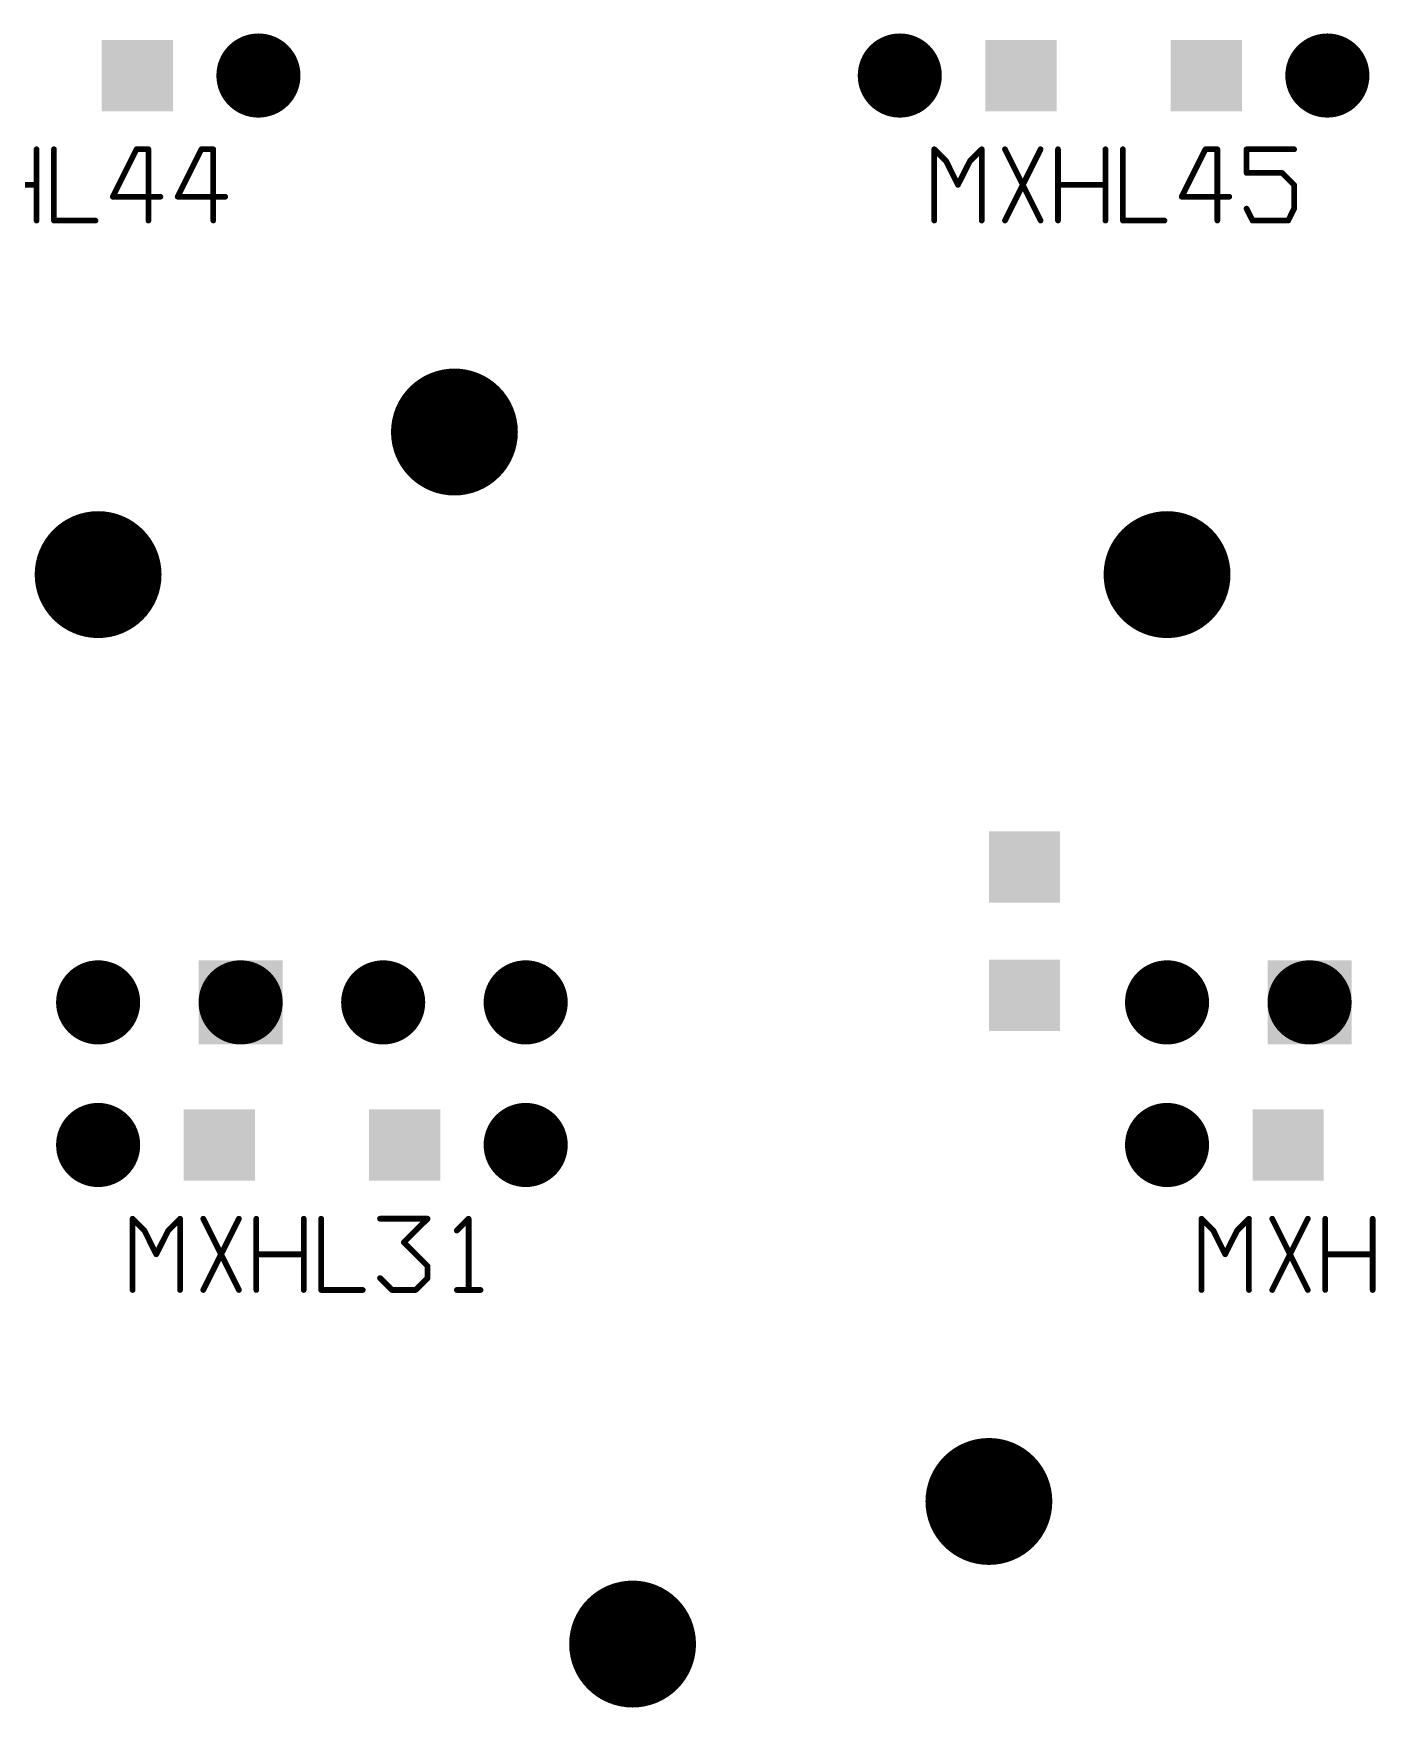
# Model space of a CAD drawing. Header units: millimetres. Extents: x 451 to 799, y 260 to 388.
# Drawn here: x 584.23 to 608.14, y 291.43 to 321.25 of the extents above; entities that cross this region are included whole.
import ezdxf

# ---------------------------------------------------------------- set-up
doc = ezdxf.new("R2010")
doc.units = ezdxf.units.MM
for name, color, linetype in [('3_A_', 4, 'Continuous'), ('4_A_', 54, 'Continuous'), ('5_A_', 7, 'Continuous')]:
    doc.layers.add(name, color=color, linetype=linetype)

# ---------------------------------------------------------------- blocks, each defined once
blk = doc.blocks.new('D24ROUND1_4986X1_4986')
blk.add_lwpolyline([(0.37465, 0, 0.7493, 0.7493, 1), (-0.37465, 0, 0.7493, 0.7493, 1), (0.37465, 0, 0.7493, 0.7493, 0)], format="xyseb")
blk = doc.blocks.new('D25ROUND2_2606X2_2606')
blk.add_lwpolyline([(0.56515, 0, 1.1303, 1.1303, 1), (-0.56515, 0, 1.1303, 1.1303, 1), (0.56515, 0, 1.1303, 1.1303, 0)], format="xyseb")
blk = doc.blocks.new('D16SQUARE1_27X1_27')
blk.add_solid([(-0.635, -0.635), (0.635, -0.635), (-0.635, 0.635), (0.635, 0.635)])
blk = doc.blocks.new('D41SQUARE1_4986X1_4986')
blk.add_solid([(-0.7493, -0.7493), (0.7493, -0.7493), (-0.7493, 0.7493), (0.7493, 0.7493)])

msp = doc.modelspace()

# ---------------------------------------------------------------- linework, layer by layer
at = {"layer": '5_A_'}
for points in [[(584.28, 317.922, 0.102, 0.102, 0), (584.28, 319.192, 0.102, 0.102, 0)], [(584.59, 317.922, 0.102, 0.102, 0), (584.59, 319.192, 0.102, 0.102, 0)], [(585.639, 318.346, 0.102, 0.102, 0), (586.063, 319.192, 0.102, 0.102, 0)], [(586.063, 319.192, 0.102, 0.102, 0), (586.274, 319.192, 0.102, 0.102, 0)], [(586.274, 319.192, 0.102, 0.102, 0), (586.274, 317.922, 0.102, 0.102, 0)], [(586.795, 318.346, 0.102, 0.102, 0), (587.219, 319.192, 0.102, 0.102, 0)], [(587.219, 319.192, 0.102, 0.102, 0), (587.43, 319.192, 0.102, 0.102, 0)], [(587.43, 319.192, 0.102, 0.102, 0), (587.43, 317.922, 0.102, 0.102, 0)], [(600.491, 318.981, 0.102, 0.102, 0), (600.28, 319.192, 0.102, 0.102, 0)], [(600.28, 319.192, 0.102, 0.102, 0), (600.28, 317.922, 0.102, 0.102, 0)], [(601.126, 319.192, 0.102, 0.102, 0), (600.915, 318.981, 0.102, 0.102, 0)], [(601.126, 317.922, 0.102, 0.102, 0), (601.126, 319.192, 0.102, 0.102, 0)], [(602.175, 317.922, 0.102, 0.102, 0), (601.54, 319.192, 0.102, 0.102, 0)], [(602.175, 319.192, 0.102, 0.102, 0), (601.54, 317.922, 0.102, 0.102, 0)], [(602.485, 317.922, 0.102, 0.102, 0), (602.485, 319.192, 0.102, 0.102, 0)], [(603.33, 317.922, 0.102, 0.102, 0), (603.33, 319.192, 0.102, 0.102, 0)], [(603.64, 317.922, 0.102, 0.102, 0), (603.64, 319.192, 0.102, 0.102, 0)], [(604.689, 318.346, 0.102, 0.102, 0), (605.113, 319.192, 0.102, 0.102, 0)], [(605.113, 319.192, 0.102, 0.102, 0), (605.324, 319.192, 0.102, 0.102, 0)], [(605.324, 319.192, 0.102, 0.102, 0), (605.324, 317.922, 0.102, 0.102, 0)], [(605.845, 318.77, 0.102, 0.102, 0), (605.845, 319.192, 0.102, 0.102, 0)], [(605.845, 319.192, 0.102, 0.102, 0), (606.693, 319.192, 0.102, 0.102, 0)], [(600.701, 318.557, 0.102, 0.102, 0), (600.491, 318.981, 0.102, 0.102, 0)], [(600.915, 318.981, 0.102, 0.102, 0), (600.701, 318.557, 0.102, 0.102, 0)], [(606.48, 318.77, 0.102, 0.102, 0), (605.845, 318.77, 0.102, 0.102, 0)], [(606.693, 318.557, 0.102, 0.102, 0), (606.48, 318.77, 0.102, 0.102, 0)], [(584.28, 318.557, 0.102, 0.102, 0), (583.435, 318.557, 0.102, 0.102, 0)], [(603.33, 318.557, 0.102, 0.102, 0), (602.485, 318.557, 0.102, 0.102, 0)], [(606.693, 318.135, 0.102, 0.102, 0), (606.693, 318.557, 0.102, 0.102, 0)], [(586.488, 318.346, 0.102, 0.102, 0), (585.639, 318.346, 0.102, 0.102, 0)], [(587.643, 318.346, 0.102, 0.102, 0), (586.795, 318.346, 0.102, 0.102, 0)], [(605.538, 318.346, 0.102, 0.102, 0), (604.689, 318.346, 0.102, 0.102, 0)], [(605.845, 318.135, 0.102, 0.102, 0), (605.952, 317.922, 0.102, 0.102, 0)], [(606.587, 317.922, 0.102, 0.102, 0), (606.693, 318.135, 0.102, 0.102, 0)], [(585.332, 317.922, 0.102, 0.102, 0), (584.59, 317.922, 0.102, 0.102, 0)], [(604.382, 317.922, 0.102, 0.102, 0), (603.64, 317.922, 0.102, 0.102, 0)], [(605.952, 317.922, 0.102, 0.102, 0), (606.587, 317.922, 0.102, 0.102, 0)], [(586.203, 299.931, 0.102, 0.102, 0), (585.992, 300.142, 0.102, 0.102, 0)], [(585.992, 300.142, 0.102, 0.102, 0), (585.992, 298.872, 0.102, 0.102, 0)], [(586.838, 300.142, 0.102, 0.102, 0), (586.627, 299.931, 0.102, 0.102, 0)], [(586.838, 298.872, 0.102, 0.102, 0), (586.838, 300.142, 0.102, 0.102, 0)], [(587.887, 298.872, 0.102, 0.102, 0), (587.252, 300.142, 0.102, 0.102, 0)], [(587.887, 300.142, 0.102, 0.102, 0), (587.252, 298.872, 0.102, 0.102, 0)], [(588.197, 298.872, 0.102, 0.102, 0), (588.197, 300.142, 0.102, 0.102, 0)], [(589.043, 298.872, 0.102, 0.102, 0), (589.043, 300.142, 0.102, 0.102, 0)], [(589.353, 298.872, 0.102, 0.102, 0), (589.353, 300.142, 0.102, 0.102, 0)], [(591.25, 300.142, 0.102, 0.102, 0), (590.402, 300.142, 0.102, 0.102, 0)], [(590.826, 299.72, 0.102, 0.102, 0), (591.25, 300.142, 0.102, 0.102, 0)], [(591.982, 300.142, 0.102, 0.102, 0), (591.771, 299.931, 0.102, 0.102, 0)], [(591.982, 298.872, 0.102, 0.102, 0), (591.982, 300.142, 0.102, 0.102, 0)], [(605.253, 299.931, 0.102, 0.102, 0), (605.042, 300.142, 0.102, 0.102, 0)], [(605.042, 300.142, 0.102, 0.102, 0), (605.042, 298.872, 0.102, 0.102, 0)], [(605.888, 300.142, 0.102, 0.102, 0), (605.677, 299.931, 0.102, 0.102, 0)], [(605.888, 298.872, 0.102, 0.102, 0), (605.888, 300.142, 0.102, 0.102, 0)], [(606.937, 298.872, 0.102, 0.102, 0), (606.302, 300.142, 0.102, 0.102, 0)], [(606.937, 300.142, 0.102, 0.102, 0), (606.302, 298.872, 0.102, 0.102, 0)], [(607.247, 298.872, 0.102, 0.102, 0), (607.247, 300.142, 0.102, 0.102, 0)], [(608.093, 298.872, 0.102, 0.102, 0), (608.093, 300.142, 0.102, 0.102, 0)], [(586.414, 299.507, 0.102, 0.102, 0), (586.203, 299.931, 0.102, 0.102, 0)], [(586.627, 299.931, 0.102, 0.102, 0), (586.414, 299.507, 0.102, 0.102, 0)], [(591.25, 299.296, 0.102, 0.102, 0), (590.826, 299.72, 0.102, 0.102, 0)], [(605.464, 299.507, 0.102, 0.102, 0), (605.253, 299.931, 0.102, 0.102, 0)], [(605.677, 299.931, 0.102, 0.102, 0), (605.464, 299.507, 0.102, 0.102, 0)], [(589.043, 299.507, 0.102, 0.102, 0), (588.197, 299.507, 0.102, 0.102, 0)], [(608.093, 299.507, 0.102, 0.102, 0), (607.247, 299.507, 0.102, 0.102, 0)], [(590.402, 299.085, 0.102, 0.102, 0), (590.615, 298.872, 0.102, 0.102, 0)], [(591.037, 298.872, 0.102, 0.102, 0), (591.25, 299.085, 0.102, 0.102, 0)], [(591.25, 299.085, 0.102, 0.102, 0), (591.25, 299.296, 0.102, 0.102, 0)], [(590.094, 298.872, 0.102, 0.102, 0), (589.353, 298.872, 0.102, 0.102, 0)], [(590.615, 298.872, 0.102, 0.102, 0), (591.037, 298.872, 0.102, 0.102, 0)], [(592.192, 298.872, 0.102, 0.102, 0), (591.771, 298.872, 0.102, 0.102, 0)]]:
    msp.add_lwpolyline(points, format="xyseb", dxfattribs=at)
for points in [[(584.255, 319.192, 0.0508, 0.0508, 1), (584.306, 319.192, 0.0508, 0.0508, 1), (584.255, 319.192, 0.0508, 0.0508, 0)], [(584.255, 319.192, 0.0508, 0.0508, 1), (584.306, 319.192, 0.0508, 0.0508, 1), (584.255, 319.192, 0.0508, 0.0508, 0)], [(584.565, 319.192, 0.0508, 0.0508, 1), (584.616, 319.192, 0.0508, 0.0508, 1), (584.565, 319.192, 0.0508, 0.0508, 0)], [(584.565, 319.192, 0.0508, 0.0508, 1), (584.616, 319.192, 0.0508, 0.0508, 1), (584.565, 319.192, 0.0508, 0.0508, 0)], [(586.038, 319.192, 0.0508, 0.0508, 1), (586.089, 319.192, 0.0508, 0.0508, 1), (586.038, 319.192, 0.0508, 0.0508, 0)], [(586.038, 319.192, 0.0508, 0.0508, 1), (586.089, 319.192, 0.0508, 0.0508, 1), (586.038, 319.192, 0.0508, 0.0508, 0)], [(586.038, 319.192, 0.0508, 0.0508, 1), (586.089, 319.192, 0.0508, 0.0508, 1), (586.038, 319.192, 0.0508, 0.0508, 0)], [(586.249, 319.192, 0.0508, 0.0508, 1), (586.3, 319.192, 0.0508, 0.0508, 1), (586.249, 319.192, 0.0508, 0.0508, 0)], [(586.249, 319.192, 0.0508, 0.0508, 1), (586.3, 319.192, 0.0508, 0.0508, 1), (586.249, 319.192, 0.0508, 0.0508, 0)], [(586.249, 319.192, 0.0508, 0.0508, 1), (586.3, 319.192, 0.0508, 0.0508, 1), (586.249, 319.192, 0.0508, 0.0508, 0)], [(587.194, 319.192, 0.0508, 0.0508, 1), (587.245, 319.192, 0.0508, 0.0508, 1), (587.194, 319.192, 0.0508, 0.0508, 0)], [(587.194, 319.192, 0.0508, 0.0508, 1), (587.245, 319.192, 0.0508, 0.0508, 1), (587.194, 319.192, 0.0508, 0.0508, 0)], [(587.194, 319.192, 0.0508, 0.0508, 1), (587.245, 319.192, 0.0508, 0.0508, 1), (587.194, 319.192, 0.0508, 0.0508, 0)], [(587.405, 319.192, 0.0508, 0.0508, 1), (587.455, 319.192, 0.0508, 0.0508, 1), (587.405, 319.192, 0.0508, 0.0508, 0)], [(587.405, 319.192, 0.0508, 0.0508, 1), (587.455, 319.192, 0.0508, 0.0508, 1), (587.405, 319.192, 0.0508, 0.0508, 0)], [(587.405, 319.192, 0.0508, 0.0508, 1), (587.455, 319.192, 0.0508, 0.0508, 1), (587.405, 319.192, 0.0508, 0.0508, 0)], [(600.254, 319.192, 0.0508, 0.0508, 1), (600.305, 319.192, 0.0508, 0.0508, 1), (600.254, 319.192, 0.0508, 0.0508, 0)], [(600.254, 319.192, 0.0508, 0.0508, 1), (600.305, 319.192, 0.0508, 0.0508, 1), (600.254, 319.192, 0.0508, 0.0508, 0)], [(600.254, 319.192, 0.0508, 0.0508, 1), (600.305, 319.192, 0.0508, 0.0508, 1), (600.254, 319.192, 0.0508, 0.0508, 0)], [(601.1, 319.192, 0.0508, 0.0508, 1), (601.151, 319.192, 0.0508, 0.0508, 1), (601.1, 319.192, 0.0508, 0.0508, 0)], [(601.1, 319.192, 0.0508, 0.0508, 1), (601.151, 319.192, 0.0508, 0.0508, 1), (601.1, 319.192, 0.0508, 0.0508, 0)], [(601.1, 319.192, 0.0508, 0.0508, 1), (601.151, 319.192, 0.0508, 0.0508, 1), (601.1, 319.192, 0.0508, 0.0508, 0)], [(601.514, 319.192, 0.0508, 0.0508, 1), (601.565, 319.192, 0.0508, 0.0508, 1), (601.514, 319.192, 0.0508, 0.0508, 0)], [(601.514, 319.192, 0.0508, 0.0508, 1), (601.565, 319.192, 0.0508, 0.0508, 1), (601.514, 319.192, 0.0508, 0.0508, 0)], [(602.149, 319.192, 0.0508, 0.0508, 1), (602.2, 319.192, 0.0508, 0.0508, 1), (602.149, 319.192, 0.0508, 0.0508, 0)], [(602.459, 319.192, 0.0508, 0.0508, 1), (602.51, 319.192, 0.0508, 0.0508, 1), (602.459, 319.192, 0.0508, 0.0508, 0)], [(602.459, 319.192, 0.0508, 0.0508, 1), (602.51, 319.192, 0.0508, 0.0508, 1), (602.459, 319.192, 0.0508, 0.0508, 0)], [(603.305, 319.192, 0.0508, 0.0508, 1), (603.356, 319.192, 0.0508, 0.0508, 1), (603.305, 319.192, 0.0508, 0.0508, 0)], [(603.305, 319.192, 0.0508, 0.0508, 1), (603.356, 319.192, 0.0508, 0.0508, 1), (603.305, 319.192, 0.0508, 0.0508, 0)], [(603.615, 319.192, 0.0508, 0.0508, 1), (603.666, 319.192, 0.0508, 0.0508, 1), (603.615, 319.192, 0.0508, 0.0508, 0)], [(603.615, 319.192, 0.0508, 0.0508, 1), (603.666, 319.192, 0.0508, 0.0508, 1), (603.615, 319.192, 0.0508, 0.0508, 0)], [(605.088, 319.192, 0.0508, 0.0508, 1), (605.139, 319.192, 0.0508, 0.0508, 1), (605.088, 319.192, 0.0508, 0.0508, 0)], [(605.088, 319.192, 0.0508, 0.0508, 1), (605.139, 319.192, 0.0508, 0.0508, 1), (605.088, 319.192, 0.0508, 0.0508, 0)], [(605.088, 319.192, 0.0508, 0.0508, 1), (605.139, 319.192, 0.0508, 0.0508, 1), (605.088, 319.192, 0.0508, 0.0508, 0)], [(605.299, 319.192, 0.0508, 0.0508, 1), (605.35, 319.192, 0.0508, 0.0508, 1), (605.299, 319.192, 0.0508, 0.0508, 0)], [(605.299, 319.192, 0.0508, 0.0508, 1), (605.35, 319.192, 0.0508, 0.0508, 1), (605.299, 319.192, 0.0508, 0.0508, 0)], [(605.299, 319.192, 0.0508, 0.0508, 1), (605.35, 319.192, 0.0508, 0.0508, 1), (605.299, 319.192, 0.0508, 0.0508, 0)], [(605.82, 319.192, 0.0508, 0.0508, 1), (605.87, 319.192, 0.0508, 0.0508, 1), (605.82, 319.192, 0.0508, 0.0508, 0)], [(605.82, 319.192, 0.0508, 0.0508, 1), (605.87, 319.192, 0.0508, 0.0508, 1), (605.82, 319.192, 0.0508, 0.0508, 0)], [(605.82, 319.192, 0.0508, 0.0508, 1), (605.87, 319.192, 0.0508, 0.0508, 1), (605.82, 319.192, 0.0508, 0.0508, 0)], [(606.668, 319.192, 0.0508, 0.0508, 1), (606.719, 319.192, 0.0508, 0.0508, 1), (606.668, 319.192, 0.0508, 0.0508, 0)], [(606.668, 319.192, 0.0508, 0.0508, 1), (606.719, 319.192, 0.0508, 0.0508, 1), (606.668, 319.192, 0.0508, 0.0508, 0)], [(600.465, 318.981, 0.0508, 0.0508, 1), (600.516, 318.981, 0.0508, 0.0508, 1), (600.465, 318.981, 0.0508, 0.0508, 0)], [(600.465, 318.981, 0.0508, 0.0508, 1), (600.516, 318.981, 0.0508, 0.0508, 1), (600.465, 318.981, 0.0508, 0.0508, 0)], [(600.465, 318.981, 0.0508, 0.0508, 1), (600.516, 318.981, 0.0508, 0.0508, 1), (600.465, 318.981, 0.0508, 0.0508, 0)], [(600.889, 318.981, 0.0508, 0.0508, 1), (600.94, 318.981, 0.0508, 0.0508, 1), (600.889, 318.981, 0.0508, 0.0508, 0)], [(600.889, 318.981, 0.0508, 0.0508, 1), (600.94, 318.981, 0.0508, 0.0508, 1), (600.889, 318.981, 0.0508, 0.0508, 0)], [(600.889, 318.981, 0.0508, 0.0508, 1), (600.94, 318.981, 0.0508, 0.0508, 1), (600.889, 318.981, 0.0508, 0.0508, 0)], [(605.82, 318.77, 0.0508, 0.0508, 1), (605.87, 318.77, 0.0508, 0.0508, 1), (605.82, 318.77, 0.0508, 0.0508, 0)], [(605.82, 318.77, 0.0508, 0.0508, 1), (605.87, 318.77, 0.0508, 0.0508, 1), (605.82, 318.77, 0.0508, 0.0508, 0)], [(605.82, 318.77, 0.0508, 0.0508, 1), (605.87, 318.77, 0.0508, 0.0508, 1), (605.82, 318.77, 0.0508, 0.0508, 0)], [(606.455, 318.77, 0.0508, 0.0508, 1), (606.505, 318.77, 0.0508, 0.0508, 1), (606.455, 318.77, 0.0508, 0.0508, 0)], [(606.455, 318.77, 0.0508, 0.0508, 1), (606.505, 318.77, 0.0508, 0.0508, 1), (606.455, 318.77, 0.0508, 0.0508, 0)], [(606.455, 318.77, 0.0508, 0.0508, 1), (606.505, 318.77, 0.0508, 0.0508, 1), (606.455, 318.77, 0.0508, 0.0508, 0)], [(584.255, 318.557, 0.0508, 0.0508, 1), (584.306, 318.557, 0.0508, 0.0508, 1), (584.255, 318.557, 0.0508, 0.0508, 0)], [(600.676, 318.557, 0.0508, 0.0508, 1), (600.727, 318.557, 0.0508, 0.0508, 1), (600.676, 318.557, 0.0508, 0.0508, 0)], [(600.676, 318.557, 0.0508, 0.0508, 1), (600.727, 318.557, 0.0508, 0.0508, 1), (600.676, 318.557, 0.0508, 0.0508, 0)], [(600.676, 318.557, 0.0508, 0.0508, 1), (600.727, 318.557, 0.0508, 0.0508, 1), (600.676, 318.557, 0.0508, 0.0508, 0)], [(602.459, 318.557, 0.0508, 0.0508, 1), (602.51, 318.557, 0.0508, 0.0508, 1), (602.459, 318.557, 0.0508, 0.0508, 0)], [(602.459, 318.557, 0.0508, 0.0508, 1), (602.51, 318.557, 0.0508, 0.0508, 1), (602.459, 318.557, 0.0508, 0.0508, 0)], [(603.305, 318.557, 0.0508, 0.0508, 1), (603.356, 318.557, 0.0508, 0.0508, 1), (603.305, 318.557, 0.0508, 0.0508, 0)], [(606.668, 318.557, 0.0508, 0.0508, 1), (606.719, 318.557, 0.0508, 0.0508, 1), (606.668, 318.557, 0.0508, 0.0508, 0)], [(606.668, 318.557, 0.0508, 0.0508, 1), (606.719, 318.557, 0.0508, 0.0508, 1), (606.668, 318.557, 0.0508, 0.0508, 0)], [(606.668, 318.557, 0.0508, 0.0508, 1), (606.719, 318.557, 0.0508, 0.0508, 1), (606.668, 318.557, 0.0508, 0.0508, 0)], [(585.614, 318.346, 0.0508, 0.0508, 1), (585.665, 318.346, 0.0508, 0.0508, 1), (585.614, 318.346, 0.0508, 0.0508, 0)], [(585.614, 318.346, 0.0508, 0.0508, 1), (585.665, 318.346, 0.0508, 0.0508, 1), (585.614, 318.346, 0.0508, 0.0508, 0)], [(585.614, 318.346, 0.0508, 0.0508, 1), (585.665, 318.346, 0.0508, 0.0508, 1), (585.614, 318.346, 0.0508, 0.0508, 0)], [(586.462, 318.346, 0.0508, 0.0508, 1), (586.513, 318.346, 0.0508, 0.0508, 1), (586.462, 318.346, 0.0508, 0.0508, 0)], [(586.77, 318.346, 0.0508, 0.0508, 1), (586.82, 318.346, 0.0508, 0.0508, 1), (586.77, 318.346, 0.0508, 0.0508, 0)], [(586.77, 318.346, 0.0508, 0.0508, 1), (586.82, 318.346, 0.0508, 0.0508, 1), (586.77, 318.346, 0.0508, 0.0508, 0)], [(586.77, 318.346, 0.0508, 0.0508, 1), (586.82, 318.346, 0.0508, 0.0508, 1), (586.77, 318.346, 0.0508, 0.0508, 0)], [(587.618, 318.346, 0.0508, 0.0508, 1), (587.669, 318.346, 0.0508, 0.0508, 1), (587.618, 318.346, 0.0508, 0.0508, 0)], [(604.664, 318.346, 0.0508, 0.0508, 1), (604.715, 318.346, 0.0508, 0.0508, 1), (604.664, 318.346, 0.0508, 0.0508, 0)], [(604.664, 318.346, 0.0508, 0.0508, 1), (604.715, 318.346, 0.0508, 0.0508, 1), (604.664, 318.346, 0.0508, 0.0508, 0)], [(604.664, 318.346, 0.0508, 0.0508, 1), (604.715, 318.346, 0.0508, 0.0508, 1), (604.664, 318.346, 0.0508, 0.0508, 0)], [(605.512, 318.346, 0.0508, 0.0508, 1), (605.563, 318.346, 0.0508, 0.0508, 1), (605.512, 318.346, 0.0508, 0.0508, 0)], [(605.82, 318.135, 0.0508, 0.0508, 1), (605.87, 318.135, 0.0508, 0.0508, 1), (605.82, 318.135, 0.0508, 0.0508, 0)], [(606.668, 318.135, 0.0508, 0.0508, 1), (606.719, 318.135, 0.0508, 0.0508, 1), (606.668, 318.135, 0.0508, 0.0508, 0)], [(606.668, 318.135, 0.0508, 0.0508, 1), (606.719, 318.135, 0.0508, 0.0508, 1), (606.668, 318.135, 0.0508, 0.0508, 0)], [(606.668, 318.135, 0.0508, 0.0508, 1), (606.719, 318.135, 0.0508, 0.0508, 1), (606.668, 318.135, 0.0508, 0.0508, 0)], [(584.255, 317.922, 0.0508, 0.0508, 1), (584.306, 317.922, 0.0508, 0.0508, 1), (584.255, 317.922, 0.0508, 0.0508, 0)], [(584.565, 317.922, 0.0508, 0.0508, 1), (584.616, 317.922, 0.0508, 0.0508, 1), (584.565, 317.922, 0.0508, 0.0508, 0)], [(584.565, 317.922, 0.0508, 0.0508, 1), (584.616, 317.922, 0.0508, 0.0508, 1), (584.565, 317.922, 0.0508, 0.0508, 0)], [(584.565, 317.922, 0.0508, 0.0508, 1), (584.616, 317.922, 0.0508, 0.0508, 1), (584.565, 317.922, 0.0508, 0.0508, 0)], [(585.307, 317.922, 0.0508, 0.0508, 1), (585.357, 317.922, 0.0508, 0.0508, 1), (585.307, 317.922, 0.0508, 0.0508, 0)], [(586.249, 317.922, 0.0508, 0.0508, 1), (586.3, 317.922, 0.0508, 0.0508, 1), (586.249, 317.922, 0.0508, 0.0508, 0)], [(586.249, 317.922, 0.0508, 0.0508, 1), (586.3, 317.922, 0.0508, 0.0508, 1), (586.249, 317.922, 0.0508, 0.0508, 0)], [(587.405, 317.922, 0.0508, 0.0508, 1), (587.455, 317.922, 0.0508, 0.0508, 1), (587.405, 317.922, 0.0508, 0.0508, 0)], [(587.405, 317.922, 0.0508, 0.0508, 1), (587.455, 317.922, 0.0508, 0.0508, 1), (587.405, 317.922, 0.0508, 0.0508, 0)], [(600.254, 317.922, 0.0508, 0.0508, 1), (600.305, 317.922, 0.0508, 0.0508, 1), (600.254, 317.922, 0.0508, 0.0508, 0)], [(600.254, 317.922, 0.0508, 0.0508, 1), (600.305, 317.922, 0.0508, 0.0508, 1), (600.254, 317.922, 0.0508, 0.0508, 0)], [(601.1, 317.922, 0.0508, 0.0508, 1), (601.151, 317.922, 0.0508, 0.0508, 1), (601.1, 317.922, 0.0508, 0.0508, 0)], [(601.514, 317.922, 0.0508, 0.0508, 1), (601.565, 317.922, 0.0508, 0.0508, 1), (601.514, 317.922, 0.0508, 0.0508, 0)], [(601.514, 317.922, 0.0508, 0.0508, 1), (601.565, 317.922, 0.0508, 0.0508, 1), (601.514, 317.922, 0.0508, 0.0508, 0)], [(602.149, 317.922, 0.0508, 0.0508, 1), (602.2, 317.922, 0.0508, 0.0508, 1), (602.149, 317.922, 0.0508, 0.0508, 0)], [(602.459, 317.922, 0.0508, 0.0508, 1), (602.51, 317.922, 0.0508, 0.0508, 1), (602.459, 317.922, 0.0508, 0.0508, 0)], [(603.305, 317.922, 0.0508, 0.0508, 1), (603.356, 317.922, 0.0508, 0.0508, 1), (603.305, 317.922, 0.0508, 0.0508, 0)], [(603.615, 317.922, 0.0508, 0.0508, 1), (603.666, 317.922, 0.0508, 0.0508, 1), (603.615, 317.922, 0.0508, 0.0508, 0)], [(603.615, 317.922, 0.0508, 0.0508, 1), (603.666, 317.922, 0.0508, 0.0508, 1), (603.615, 317.922, 0.0508, 0.0508, 0)], [(603.615, 317.922, 0.0508, 0.0508, 1), (603.666, 317.922, 0.0508, 0.0508, 1), (603.615, 317.922, 0.0508, 0.0508, 0)], [(604.357, 317.922, 0.0508, 0.0508, 1), (604.407, 317.922, 0.0508, 0.0508, 1), (604.357, 317.922, 0.0508, 0.0508, 0)], [(605.299, 317.922, 0.0508, 0.0508, 1), (605.35, 317.922, 0.0508, 0.0508, 1), (605.299, 317.922, 0.0508, 0.0508, 0)], [(605.299, 317.922, 0.0508, 0.0508, 1), (605.35, 317.922, 0.0508, 0.0508, 1), (605.299, 317.922, 0.0508, 0.0508, 0)], [(605.926, 317.922, 0.0508, 0.0508, 1), (605.977, 317.922, 0.0508, 0.0508, 1), (605.926, 317.922, 0.0508, 0.0508, 0)], [(605.926, 317.922, 0.0508, 0.0508, 1), (605.977, 317.922, 0.0508, 0.0508, 1), (605.926, 317.922, 0.0508, 0.0508, 0)], [(605.926, 317.922, 0.0508, 0.0508, 1), (605.977, 317.922, 0.0508, 0.0508, 1), (605.926, 317.922, 0.0508, 0.0508, 0)], [(606.561, 317.922, 0.0508, 0.0508, 1), (606.612, 317.922, 0.0508, 0.0508, 1), (606.561, 317.922, 0.0508, 0.0508, 0)], [(606.561, 317.922, 0.0508, 0.0508, 1), (606.612, 317.922, 0.0508, 0.0508, 1), (606.561, 317.922, 0.0508, 0.0508, 0)], [(606.561, 317.922, 0.0508, 0.0508, 1), (606.612, 317.922, 0.0508, 0.0508, 1), (606.561, 317.922, 0.0508, 0.0508, 0)], [(585.967, 300.142, 0.0508, 0.0508, 1), (586.018, 300.142, 0.0508, 0.0508, 1), (585.967, 300.142, 0.0508, 0.0508, 0)], [(585.967, 300.142, 0.0508, 0.0508, 1), (586.018, 300.142, 0.0508, 0.0508, 1), (585.967, 300.142, 0.0508, 0.0508, 0)], [(585.967, 300.142, 0.0508, 0.0508, 1), (586.018, 300.142, 0.0508, 0.0508, 1), (585.967, 300.142, 0.0508, 0.0508, 0)], [(586.813, 300.142, 0.0508, 0.0508, 1), (586.864, 300.142, 0.0508, 0.0508, 1), (586.813, 300.142, 0.0508, 0.0508, 0)], [(586.813, 300.142, 0.0508, 0.0508, 1), (586.864, 300.142, 0.0508, 0.0508, 1), (586.813, 300.142, 0.0508, 0.0508, 0)], [(586.813, 300.142, 0.0508, 0.0508, 1), (586.864, 300.142, 0.0508, 0.0508, 1), (586.813, 300.142, 0.0508, 0.0508, 0)], [(587.227, 300.142, 0.0508, 0.0508, 1), (587.278, 300.142, 0.0508, 0.0508, 1), (587.227, 300.142, 0.0508, 0.0508, 0)], [(587.227, 300.142, 0.0508, 0.0508, 1), (587.278, 300.142, 0.0508, 0.0508, 1), (587.227, 300.142, 0.0508, 0.0508, 0)], [(587.862, 300.142, 0.0508, 0.0508, 1), (587.913, 300.142, 0.0508, 0.0508, 1), (587.862, 300.142, 0.0508, 0.0508, 0)], [(588.172, 300.142, 0.0508, 0.0508, 1), (588.222, 300.142, 0.0508, 0.0508, 1), (588.172, 300.142, 0.0508, 0.0508, 0)], [(588.172, 300.142, 0.0508, 0.0508, 1), (588.222, 300.142, 0.0508, 0.0508, 1), (588.172, 300.142, 0.0508, 0.0508, 0)], [(589.017, 300.142, 0.0508, 0.0508, 1), (589.068, 300.142, 0.0508, 0.0508, 1), (589.017, 300.142, 0.0508, 0.0508, 0)], [(589.017, 300.142, 0.0508, 0.0508, 1), (589.068, 300.142, 0.0508, 0.0508, 1), (589.017, 300.142, 0.0508, 0.0508, 0)], [(589.327, 300.142, 0.0508, 0.0508, 1), (589.378, 300.142, 0.0508, 0.0508, 1), (589.327, 300.142, 0.0508, 0.0508, 0)], [(589.327, 300.142, 0.0508, 0.0508, 1), (589.378, 300.142, 0.0508, 0.0508, 1), (589.327, 300.142, 0.0508, 0.0508, 0)], [(590.376, 300.142, 0.0508, 0.0508, 1), (590.427, 300.142, 0.0508, 0.0508, 1), (590.376, 300.142, 0.0508, 0.0508, 0)], [(590.376, 300.142, 0.0508, 0.0508, 1), (590.427, 300.142, 0.0508, 0.0508, 1), (590.376, 300.142, 0.0508, 0.0508, 0)], [(591.225, 300.142, 0.0508, 0.0508, 1), (591.276, 300.142, 0.0508, 0.0508, 1), (591.225, 300.142, 0.0508, 0.0508, 0)], [(591.225, 300.142, 0.0508, 0.0508, 1), (591.276, 300.142, 0.0508, 0.0508, 1), (591.225, 300.142, 0.0508, 0.0508, 0)], [(591.225, 300.142, 0.0508, 0.0508, 1), (591.276, 300.142, 0.0508, 0.0508, 1), (591.225, 300.142, 0.0508, 0.0508, 0)], [(591.956, 300.142, 0.0508, 0.0508, 1), (592.007, 300.142, 0.0508, 0.0508, 1), (591.956, 300.142, 0.0508, 0.0508, 0)], [(591.956, 300.142, 0.0508, 0.0508, 1), (592.007, 300.142, 0.0508, 0.0508, 1), (591.956, 300.142, 0.0508, 0.0508, 0)], [(591.956, 300.142, 0.0508, 0.0508, 1), (592.007, 300.142, 0.0508, 0.0508, 1), (591.956, 300.142, 0.0508, 0.0508, 0)], [(605.017, 300.142, 0.0508, 0.0508, 1), (605.068, 300.142, 0.0508, 0.0508, 1), (605.017, 300.142, 0.0508, 0.0508, 0)], [(605.017, 300.142, 0.0508, 0.0508, 1), (605.068, 300.142, 0.0508, 0.0508, 1), (605.017, 300.142, 0.0508, 0.0508, 0)], [(605.017, 300.142, 0.0508, 0.0508, 1), (605.068, 300.142, 0.0508, 0.0508, 1), (605.017, 300.142, 0.0508, 0.0508, 0)], [(605.863, 300.142, 0.0508, 0.0508, 1), (605.914, 300.142, 0.0508, 0.0508, 1), (605.863, 300.142, 0.0508, 0.0508, 0)], [(605.863, 300.142, 0.0508, 0.0508, 1), (605.914, 300.142, 0.0508, 0.0508, 1), (605.863, 300.142, 0.0508, 0.0508, 0)], [(605.863, 300.142, 0.0508, 0.0508, 1), (605.914, 300.142, 0.0508, 0.0508, 1), (605.863, 300.142, 0.0508, 0.0508, 0)], [(606.277, 300.142, 0.0508, 0.0508, 1), (606.328, 300.142, 0.0508, 0.0508, 1), (606.277, 300.142, 0.0508, 0.0508, 0)], [(606.277, 300.142, 0.0508, 0.0508, 1), (606.328, 300.142, 0.0508, 0.0508, 1), (606.277, 300.142, 0.0508, 0.0508, 0)], [(606.912, 300.142, 0.0508, 0.0508, 1), (606.963, 300.142, 0.0508, 0.0508, 1), (606.912, 300.142, 0.0508, 0.0508, 0)], [(607.222, 300.142, 0.0508, 0.0508, 1), (607.272, 300.142, 0.0508, 0.0508, 1), (607.222, 300.142, 0.0508, 0.0508, 0)], [(607.222, 300.142, 0.0508, 0.0508, 1), (607.272, 300.142, 0.0508, 0.0508, 1), (607.222, 300.142, 0.0508, 0.0508, 0)], [(608.067, 300.142, 0.0508, 0.0508, 1), (608.118, 300.142, 0.0508, 0.0508, 1), (608.067, 300.142, 0.0508, 0.0508, 0)], [(608.067, 300.142, 0.0508, 0.0508, 1), (608.118, 300.142, 0.0508, 0.0508, 1), (608.067, 300.142, 0.0508, 0.0508, 0)], [(586.178, 299.931, 0.0508, 0.0508, 1), (586.229, 299.931, 0.0508, 0.0508, 1), (586.178, 299.931, 0.0508, 0.0508, 0)], [(586.178, 299.931, 0.0508, 0.0508, 1), (586.229, 299.931, 0.0508, 0.0508, 1), (586.178, 299.931, 0.0508, 0.0508, 0)], [(586.178, 299.931, 0.0508, 0.0508, 1), (586.229, 299.931, 0.0508, 0.0508, 1), (586.178, 299.931, 0.0508, 0.0508, 0)], [(586.602, 299.931, 0.0508, 0.0508, 1), (586.653, 299.931, 0.0508, 0.0508, 1), (586.602, 299.931, 0.0508, 0.0508, 0)], [(586.602, 299.931, 0.0508, 0.0508, 1), (586.653, 299.931, 0.0508, 0.0508, 1), (586.602, 299.931, 0.0508, 0.0508, 0)], [(586.602, 299.931, 0.0508, 0.0508, 1), (586.653, 299.931, 0.0508, 0.0508, 1), (586.602, 299.931, 0.0508, 0.0508, 0)], [(590.801, 299.72, 0.0508, 0.0508, 1), (590.851, 299.72, 0.0508, 0.0508, 1), (590.801, 299.72, 0.0508, 0.0508, 0)], [(590.801, 299.72, 0.0508, 0.0508, 1), (590.851, 299.72, 0.0508, 0.0508, 1), (590.801, 299.72, 0.0508, 0.0508, 0)], [(590.801, 299.72, 0.0508, 0.0508, 1), (590.851, 299.72, 0.0508, 0.0508, 1), (590.801, 299.72, 0.0508, 0.0508, 0)], [(591.745, 299.931, 0.0508, 0.0508, 1), (591.796, 299.931, 0.0508, 0.0508, 1), (591.745, 299.931, 0.0508, 0.0508, 0)], [(591.745, 299.931, 0.0508, 0.0508, 1), (591.796, 299.931, 0.0508, 0.0508, 1), (591.745, 299.931, 0.0508, 0.0508, 0)], [(605.228, 299.931, 0.0508, 0.0508, 1), (605.279, 299.931, 0.0508, 0.0508, 1), (605.228, 299.931, 0.0508, 0.0508, 0)], [(605.228, 299.931, 0.0508, 0.0508, 1), (605.279, 299.931, 0.0508, 0.0508, 1), (605.228, 299.931, 0.0508, 0.0508, 0)], [(605.228, 299.931, 0.0508, 0.0508, 1), (605.279, 299.931, 0.0508, 0.0508, 1), (605.228, 299.931, 0.0508, 0.0508, 0)], [(605.652, 299.931, 0.0508, 0.0508, 1), (605.703, 299.931, 0.0508, 0.0508, 1), (605.652, 299.931, 0.0508, 0.0508, 0)], [(605.652, 299.931, 0.0508, 0.0508, 1), (605.703, 299.931, 0.0508, 0.0508, 1), (605.652, 299.931, 0.0508, 0.0508, 0)], [(605.652, 299.931, 0.0508, 0.0508, 1), (605.703, 299.931, 0.0508, 0.0508, 1), (605.652, 299.931, 0.0508, 0.0508, 0)], [(586.389, 299.507, 0.0508, 0.0508, 1), (586.439, 299.507, 0.0508, 0.0508, 1), (586.389, 299.507, 0.0508, 0.0508, 0)], [(586.389, 299.507, 0.0508, 0.0508, 1), (586.439, 299.507, 0.0508, 0.0508, 1), (586.389, 299.507, 0.0508, 0.0508, 0)], [(586.389, 299.507, 0.0508, 0.0508, 1), (586.439, 299.507, 0.0508, 0.0508, 1), (586.389, 299.507, 0.0508, 0.0508, 0)], [(588.172, 299.507, 0.0508, 0.0508, 1), (588.222, 299.507, 0.0508, 0.0508, 1), (588.172, 299.507, 0.0508, 0.0508, 0)], [(588.172, 299.507, 0.0508, 0.0508, 1), (588.222, 299.507, 0.0508, 0.0508, 1), (588.172, 299.507, 0.0508, 0.0508, 0)], [(589.017, 299.507, 0.0508, 0.0508, 1), (589.068, 299.507, 0.0508, 0.0508, 1), (589.017, 299.507, 0.0508, 0.0508, 0)], [(605.439, 299.507, 0.0508, 0.0508, 1), (605.489, 299.507, 0.0508, 0.0508, 1), (605.439, 299.507, 0.0508, 0.0508, 0)], [(605.439, 299.507, 0.0508, 0.0508, 1), (605.489, 299.507, 0.0508, 0.0508, 1), (605.439, 299.507, 0.0508, 0.0508, 0)], [(605.439, 299.507, 0.0508, 0.0508, 1), (605.489, 299.507, 0.0508, 0.0508, 1), (605.439, 299.507, 0.0508, 0.0508, 0)], [(607.222, 299.507, 0.0508, 0.0508, 1), (607.272, 299.507, 0.0508, 0.0508, 1), (607.222, 299.507, 0.0508, 0.0508, 0)], [(607.222, 299.507, 0.0508, 0.0508, 1), (607.272, 299.507, 0.0508, 0.0508, 1), (607.222, 299.507, 0.0508, 0.0508, 0)], [(608.067, 299.507, 0.0508, 0.0508, 1), (608.118, 299.507, 0.0508, 0.0508, 1), (608.067, 299.507, 0.0508, 0.0508, 0)], [(590.376, 299.085, 0.0508, 0.0508, 1), (590.427, 299.085, 0.0508, 0.0508, 1), (590.376, 299.085, 0.0508, 0.0508, 0)], [(591.225, 299.296, 0.0508, 0.0508, 1), (591.276, 299.296, 0.0508, 0.0508, 1), (591.225, 299.296, 0.0508, 0.0508, 0)], [(591.225, 299.296, 0.0508, 0.0508, 1), (591.276, 299.296, 0.0508, 0.0508, 1), (591.225, 299.296, 0.0508, 0.0508, 0)], [(591.225, 299.296, 0.0508, 0.0508, 1), (591.276, 299.296, 0.0508, 0.0508, 1), (591.225, 299.296, 0.0508, 0.0508, 0)], [(591.225, 299.085, 0.0508, 0.0508, 1), (591.276, 299.085, 0.0508, 0.0508, 1), (591.225, 299.085, 0.0508, 0.0508, 0)], [(591.225, 299.085, 0.0508, 0.0508, 1), (591.276, 299.085, 0.0508, 0.0508, 1), (591.225, 299.085, 0.0508, 0.0508, 0)], [(591.225, 299.085, 0.0508, 0.0508, 1), (591.276, 299.085, 0.0508, 0.0508, 1), (591.225, 299.085, 0.0508, 0.0508, 0)], [(585.967, 298.872, 0.0508, 0.0508, 1), (586.018, 298.872, 0.0508, 0.0508, 1), (585.967, 298.872, 0.0508, 0.0508, 0)], [(585.967, 298.872, 0.0508, 0.0508, 1), (586.018, 298.872, 0.0508, 0.0508, 1), (585.967, 298.872, 0.0508, 0.0508, 0)], [(586.813, 298.872, 0.0508, 0.0508, 1), (586.864, 298.872, 0.0508, 0.0508, 1), (586.813, 298.872, 0.0508, 0.0508, 0)], [(587.227, 298.872, 0.0508, 0.0508, 1), (587.278, 298.872, 0.0508, 0.0508, 1), (587.227, 298.872, 0.0508, 0.0508, 0)], [(587.227, 298.872, 0.0508, 0.0508, 1), (587.278, 298.872, 0.0508, 0.0508, 1), (587.227, 298.872, 0.0508, 0.0508, 0)], [(587.862, 298.872, 0.0508, 0.0508, 1), (587.913, 298.872, 0.0508, 0.0508, 1), (587.862, 298.872, 0.0508, 0.0508, 0)], [(588.172, 298.872, 0.0508, 0.0508, 1), (588.222, 298.872, 0.0508, 0.0508, 1), (588.172, 298.872, 0.0508, 0.0508, 0)], [(589.017, 298.872, 0.0508, 0.0508, 1), (589.068, 298.872, 0.0508, 0.0508, 1), (589.017, 298.872, 0.0508, 0.0508, 0)], [(589.327, 298.872, 0.0508, 0.0508, 1), (589.378, 298.872, 0.0508, 0.0508, 1), (589.327, 298.872, 0.0508, 0.0508, 0)], [(589.327, 298.872, 0.0508, 0.0508, 1), (589.378, 298.872, 0.0508, 0.0508, 1), (589.327, 298.872, 0.0508, 0.0508, 0)], [(589.327, 298.872, 0.0508, 0.0508, 1), (589.378, 298.872, 0.0508, 0.0508, 1), (589.327, 298.872, 0.0508, 0.0508, 0)], [(590.069, 298.872, 0.0508, 0.0508, 1), (590.12, 298.872, 0.0508, 0.0508, 1), (590.069, 298.872, 0.0508, 0.0508, 0)], [(590.59, 298.872, 0.0508, 0.0508, 1), (590.641, 298.872, 0.0508, 0.0508, 1), (590.59, 298.872, 0.0508, 0.0508, 0)], [(590.59, 298.872, 0.0508, 0.0508, 1), (590.641, 298.872, 0.0508, 0.0508, 1), (590.59, 298.872, 0.0508, 0.0508, 0)], [(590.59, 298.872, 0.0508, 0.0508, 1), (590.641, 298.872, 0.0508, 0.0508, 1), (590.59, 298.872, 0.0508, 0.0508, 0)], [(591.011, 298.872, 0.0508, 0.0508, 1), (591.062, 298.872, 0.0508, 0.0508, 1), (591.011, 298.872, 0.0508, 0.0508, 0)], [(591.011, 298.872, 0.0508, 0.0508, 1), (591.062, 298.872, 0.0508, 0.0508, 1), (591.011, 298.872, 0.0508, 0.0508, 0)], [(591.011, 298.872, 0.0508, 0.0508, 1), (591.062, 298.872, 0.0508, 0.0508, 1), (591.011, 298.872, 0.0508, 0.0508, 0)], [(591.745, 298.872, 0.0508, 0.0508, 1), (591.796, 298.872, 0.0508, 0.0508, 1), (591.745, 298.872, 0.0508, 0.0508, 0)], [(591.745, 298.872, 0.0508, 0.0508, 1), (591.796, 298.872, 0.0508, 0.0508, 1), (591.745, 298.872, 0.0508, 0.0508, 0)], [(591.956, 298.872, 0.0508, 0.0508, 1), (592.007, 298.872, 0.0508, 0.0508, 1), (591.956, 298.872, 0.0508, 0.0508, 0)], [(592.167, 298.872, 0.0508, 0.0508, 1), (592.218, 298.872, 0.0508, 0.0508, 1), (592.167, 298.872, 0.0508, 0.0508, 0)], [(605.017, 298.872, 0.0508, 0.0508, 1), (605.068, 298.872, 0.0508, 0.0508, 1), (605.017, 298.872, 0.0508, 0.0508, 0)], [(605.017, 298.872, 0.0508, 0.0508, 1), (605.068, 298.872, 0.0508, 0.0508, 1), (605.017, 298.872, 0.0508, 0.0508, 0)], [(605.863, 298.872, 0.0508, 0.0508, 1), (605.914, 298.872, 0.0508, 0.0508, 1), (605.863, 298.872, 0.0508, 0.0508, 0)], [(606.277, 298.872, 0.0508, 0.0508, 1), (606.328, 298.872, 0.0508, 0.0508, 1), (606.277, 298.872, 0.0508, 0.0508, 0)], [(606.277, 298.872, 0.0508, 0.0508, 1), (606.328, 298.872, 0.0508, 0.0508, 1), (606.277, 298.872, 0.0508, 0.0508, 0)], [(606.912, 298.872, 0.0508, 0.0508, 1), (606.963, 298.872, 0.0508, 0.0508, 1), (606.912, 298.872, 0.0508, 0.0508, 0)], [(607.222, 298.872, 0.0508, 0.0508, 1), (607.272, 298.872, 0.0508, 0.0508, 1), (607.222, 298.872, 0.0508, 0.0508, 0)], [(608.067, 298.872, 0.0508, 0.0508, 1), (608.118, 298.872, 0.0508, 0.0508, 1), (608.067, 298.872, 0.0508, 0.0508, 0)]]:
    msp.add_lwpolyline(points, format="xyseb", close=True, dxfattribs=at)

# ---------------------------------------------------------------- block references
at = {"layer": '3_A_'}
for name, p in [('D24ROUND1_4986X1_4986', (588.235, 320.505)), ('D24ROUND1_4986X1_4986', (599.665, 320.505)), ('D24ROUND1_4986X1_4986', (607.285, 320.505)), ('D25ROUND2_2606X2_2606', (591.728, 314.155)), ('D25ROUND2_2606X2_2606', (585.378, 311.615)), ('D25ROUND2_2606X2_2606', (604.428, 311.615)), ('D24ROUND1_4986X1_4986', (585.378, 303.995)), ('D24ROUND1_4986X1_4986', (587.918, 303.995)), ('D24ROUND1_4986X1_4986', (590.458, 303.995)), ('D24ROUND1_4986X1_4986', (592.998, 303.995)), ('D24ROUND1_4986X1_4986', (604.428, 303.995)), ('D24ROUND1_4986X1_4986', (606.968, 303.995)), ('D24ROUND1_4986X1_4986', (585.378, 301.455)), ('D24ROUND1_4986X1_4986', (592.998, 301.455)), ('D24ROUND1_4986X1_4986', (604.428, 301.455)), ('D25ROUND2_2606X2_2606', (601.253, 295.105)), ('D25ROUND2_2606X2_2606', (594.903, 292.565))]:
    msp.add_blockref(name, p, dxfattribs=at)
at = {"layer": '4_A_'}
for name, p in [('D24ROUND1_4986X1_4986', (588.235, 320.505)), ('D24ROUND1_4986X1_4986', (599.665, 320.505)), ('D24ROUND1_4986X1_4986', (607.285, 320.505)), ('D16SQUARE1_27X1_27', (586.076, 320.505)), ('D16SQUARE1_27X1_27', (601.824, 320.505)), ('D16SQUARE1_27X1_27', (605.126, 320.505)), ('D25ROUND2_2606X2_2606', (591.728, 314.155)), ('D25ROUND2_2606X2_2606', (585.378, 311.615)), ('D25ROUND2_2606X2_2606', (604.428, 311.615)), ('D16SQUARE1_27X1_27', (601.888, 306.408)), ('D16SQUARE1_27X1_27', (601.888, 304.122)), ('D24ROUND1_4986X1_4986', (585.378, 303.995)), ('D41SQUARE1_4986X1_4986', (587.918, 303.995)), ('D24ROUND1_4986X1_4986', (590.458, 303.995)), ('D24ROUND1_4986X1_4986', (592.998, 303.995)), ('D24ROUND1_4986X1_4986', (604.428, 303.995)), ('D41SQUARE1_4986X1_4986', (606.968, 303.995)), ('D24ROUND1_4986X1_4986', (585.378, 301.455)), ('D16SQUARE1_27X1_27', (587.537, 301.455)), ('D16SQUARE1_27X1_27', (590.839, 301.455)), ('D24ROUND1_4986X1_4986', (592.998, 301.455)), ('D24ROUND1_4986X1_4986', (604.428, 301.455)), ('D16SQUARE1_27X1_27', (606.587, 301.455)), ('D25ROUND2_2606X2_2606', (601.253, 295.105)), ('D25ROUND2_2606X2_2606', (594.903, 292.565))]:
    msp.add_blockref(name, p, dxfattribs=at)

doc.saveas('drawing.dxf')
